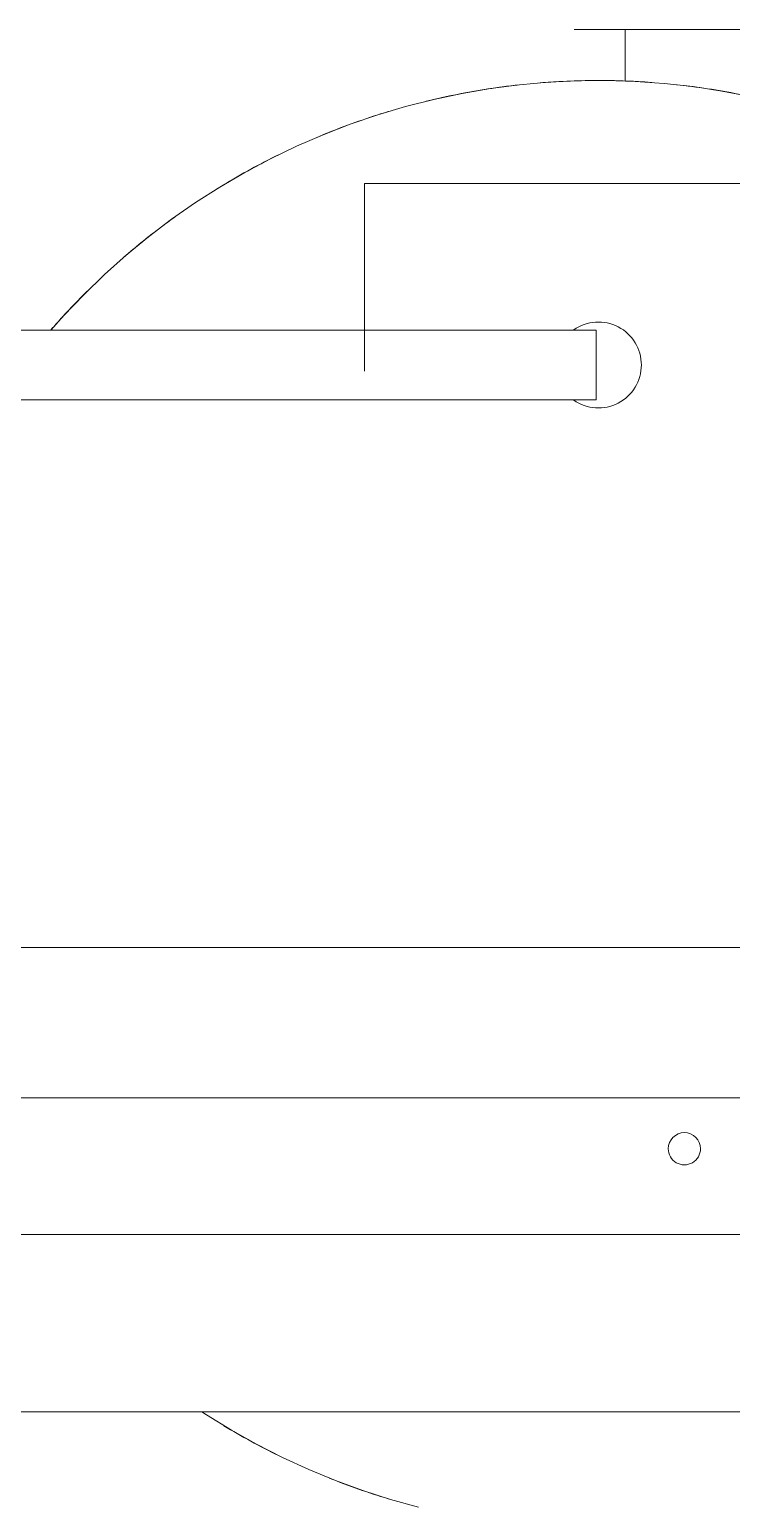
# Model space of a CAD drawing. Header units: inches. Extents: x -3299 to -2222, y -94 to 482.
# Drawn here: x -2402.11 to -2385.78, y 97.96 to 132.28 of the extents above; entities that cross this region are included whole.
import ezdxf

# ---------------------------------------------------------------- set-up
doc = ezdxf.new("R2010")
doc.units = ezdxf.units.IN
doc.header["$MEASUREMENT"] = 0
for name, color, linetype, lineweight in [('M-EQPM', 50, 'Continuous', 9), ('P-PIPE', 3, 'Continuous', 9), ('P-PIPE-IDEN', 2, 'Continuous', 9)]:
    doc.layers.add(name, color=color, linetype=linetype, lineweight=lineweight)

# ---------------------------------------------------------------- blocks, each defined once
blk = doc.blocks.new('REVIT-CONQUEST_1LIE - REVIT-CONQUEST_1LIE-1345084-PLG_ ROOF LEVEL')
at = {"layer": 'M-EQPM'}
for p, q in [((-18.062, 6.062), (-18.062, 2.75)), ((-18.062, 2.75), (-18.062, -0.563)), ((-18.062, 0.625), (-16.863, 0.625))]:
    blk.add_line(p, q, dxfattribs=at)
at = {"layer": 'M-EQPM', "flags": 128}
for points in [[(-16.501, 3.531), (-16.629, 2.868), (-16.731, 2.201), (-16.805, 1.53), (-16.853, 0.857), (-16.874, 0.182), (-16.868, -0.493), (-16.835, -1.167), (-16.774, -1.839), (-16.688, -2.508), (-16.574, -3.174), (-16.434, -3.834), (-16.267, -4.488), (-16.075, -5.135), (-15.857, -5.774), (-15.613, -6.403), (-15.344, -7.022), (-15.051, -7.63), (-14.734, -8.226), (-14.393, -8.809), (-14.03, -9.377), (-13.643, -9.931), (-13.235, -10.469), (-12.806, -10.99), (-12.356, -11.493), (-11.887, -11.978), (-11.398, -12.444), (-11.063, -12.739)], [(14.125, -9.229), (14.2, -9.118), (14.553, -8.542), (14.883, -7.954), (15.189, -7.352), (15.471, -6.739), (15.728, -6.115), (15.96, -5.481), (16.167, -4.838), (16.347, -4.188)]]:
    blk.add_lwpolyline(points, dxfattribs=at)
at = {"layer": 'M-EQPM'}
for centre, radius, start, end in [((0, 0), 16.875, 168.8582, 173.8317), ((8, 2), 0.375, 90, 270), ((8, 2), 0.375, 270, 90), ((0, 0), 16.875, 175.7697, 178.8113), ((-10.25, 0), 1, 90, 215.0522), ((-10.25, 0), 1, 324.9478, 90), ((0, 0), 16.875, 178.4263, 183.087), ((0, 0), 16.875, 182.9181, 184.6134), ((0, 0), 16.875, 186.4222, 187.7882), ((0, 0), 16.875, 187.5304, 192.4662), ((0, 0), 16.875, 191.8602, 193.7309), ((0, 0), 16.875, 196.8598, 201.7846), ((0, 0), 16.875, 338.2154, 343.1402), ((0, 0), 16.875, 200.8012, 202.8487), ((0, 0), 16.875, 206.1861, 211.104), ((0, 0), 16.875, 328.896, 333.8139), ((0, 0), 16.875, 209.7411, 211.9711), ((0, 0), 16.875, 215.5101, 220.4247), ((0, 0), 16.875, 218.68, 221.1002), ((0, 0), 16.875, 224.8323, 228.9434), ((0, 0), 16.875, 227.6181, 228.9869)]:
    blk.add_arc(centre, radius, start, end, dxfattribs=at)
blk.add_open_spline([(-16.829, 1.245), (-16.838, 1.125), (-16.851, 0.92), (-16.86, 0.708), (-16.863, 0.633), (-16.863, 0.625), (-16.863, 0.625)], degree=3, knots=[0, 0, 0, 0, 0.1, 0.2, 0.3, 0.3321311, 0.3321311, 0.3321311, 0.3321311], dxfattribs=at)

msp = doc.modelspace()

# ---------------------------------------------------------------- linework, layer by layer
at = {"layer": 'P-PIPE'}
for p, q in [((-2388.931, 125.281), (-2409.691, 125.281)), ((-2409.691, 123.656), (-2388.931, 123.656)), ((-2376.071, 110.905), (-2411.618, 110.905)), ((-2411.618, 107.405), (-2376.071, 107.405)), ((-2371.998, 104.218), (-2411.618, 104.218)), ((-2411.481, 100.093), (-2371.998, 100.093))]:
    msp.add_line(p, q, dxfattribs=at)
for major_axis, start_param, end_param in [((0, 0.813), 4.712389, 6.283185), ((0, 0.812), 3.141593, 4.712389)]:
    msp.add_ellipse((-2388.931, 124.468), major_axis=major_axis, ratio=0.000146, start_param=start_param, end_param=end_param, dxfattribs=at)
at = {"layer": 'P-PIPE-IDEN'}
for p, q in [((-2394.317, 128.697), (-2301.358, 128.697)), ((-2394.317, 124.324), (-2394.317, 128.697))]:
    msp.add_line(p, q, dxfattribs=at)

# ---------------------------------------------------------------- block references
at = {"layer": 'M-EQPM', "rotation": 270.0000000000006}
msp.add_blockref('REVIT-CONQUEST_1LIE - REVIT-CONQUEST_1LIE-1345084-PLG_ ROOF LEVEL', (-2388.875, 114.218), dxfattribs=at)

doc.saveas('drawing.dxf')
